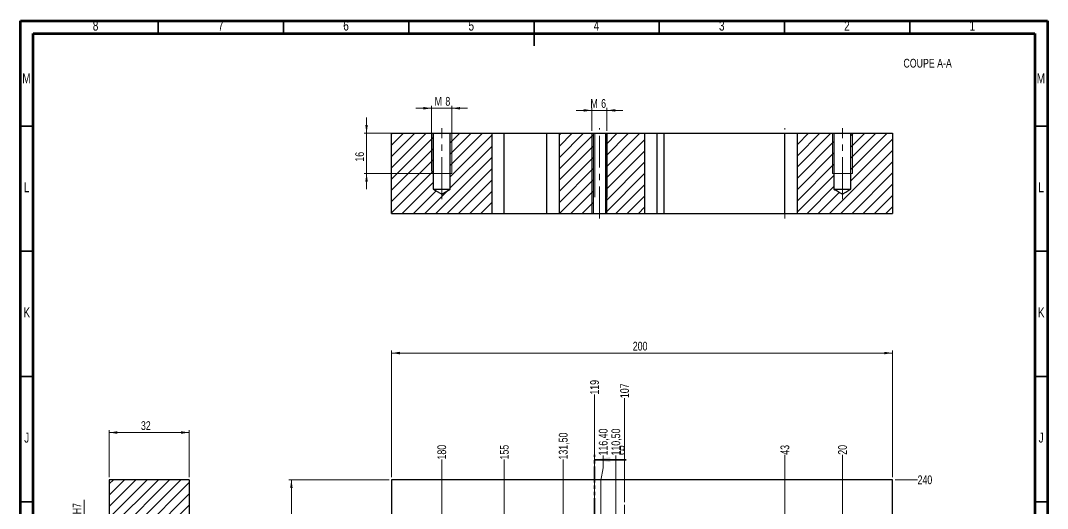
# Model space of a CAD drawing. Header units: millimetres. Extents: x 5 to 415, y 5 to 589.
# Drawn here: x 5 to 415, y 394.3 to 589.1 of the extents above; entities that cross this region are included whole.
import ezdxf

# ---------------------------------------------------------------- set-up
doc = ezdxf.new("R2010")
doc.units = ezdxf.units.MM
doc.linetypes.add('CENTERX2', pattern=[20.32, 12.7, -2.54, 2.54, -2.54])
doc.linetypes.add('PHANTOM', pattern=[12.7, 6.35, -1.27, 1.27, -1.27, 1.27, -1.27])
doc.styles.add('SLDTEXTSTYLE0', font='TXT', dxfattribs={"width": 0.75})
doc.dimstyles.new('SLDDIMSTYLE1', dxfattribs={"dimtxt": 3.5, "dimasz": 3.302, "dimexe": 0, "dimexo": 0.0625, "dimgap": 0.875, "dimtad": 0, "dimtih": 1, "dimtoh": 1, "dimrnd": 1e-09, "dimzin": 12, "dimdsep": 46, "dimtxsty": 'SLDTEXTSTYLE0', "dimblk1": 'NONE', "dimblk2": 'NONE', "dimsah": 1, "dimcen": 0.09, "dimadec": 0, "dimazin": 3, "dimtfac": 1, "dimtofl": 0, "dimtmove": 0, "dimatfit": 3, "dimldrblk": 'NONE', "dimfxl": 1, "dimfrac": 2, "dimtolj": 1, "dimtzin": 12, "dimarcsym": 0})
doc.dimstyles.new('SLDDIMSTYLE3', dxfattribs={"dimtxt": 3.5, "dimasz": 3.302, "dimexe": 0, "dimexo": 0.0625, "dimgap": 0.875, "dimtad": 1, "dimrnd": 1e-09, "dimzin": 12, "dimdsep": 46, "dimtxsty": 'SLDTEXTSTYLE0', "dimsah": 1, "dimcen": 0.09, "dimadec": 0, "dimazin": 3, "dimtfac": 1, "dimtofl": 0, "dimtmove": 0, "dimatfit": 3, "dimfxl": 1, "dimfrac": 2, "dimtolj": 1, "dimtzin": 12, "dimarcsym": 0})
doc.dimstyles.new('SLDDIMSTYLE5', dxfattribs={"dimtxt": 3.5, "dimasz": 3.302, "dimexe": 0, "dimexo": 0.0625, "dimgap": 0.875, "dimtad": 1, "dimrnd": 1e-09, "dimzin": 12, "dimdsep": 46, "dimtxsty": 'SLDTEXTSTYLE0', "dimsah": 1, "dimcen": 0.09, "dimadec": 0, "dimazin": 3, "dimtfac": 1, "dimtmove": 0, "dimatfit": 0, "dimfxl": 1, "dimfrac": 2, "dimtolj": 1, "dimtzin": 12, "dimarcsym": 0})

# ---------------------------------------------------------------- blocks, each defined once
blk = doc.blocks.new('_D_20')
at = {"color": 7, "linetype": 'Continuous', "lineweight": 18}
blk.add_line((354.14, 405.76), (363.14, 405.76), dxfattribs=at)
at = {"color": 7, "linetype": 'Continuous', "lineweight": 18, "insert": (363.14, 407.49), "char_height": 3.5, "attachment_point": 1, "style": 'SLDTEXTSTYLE0'}
blk.add_mtext('240', dxfattribs=at)
blk = doc.blocks.new('_None')
blk = doc.blocks.new('_D_26')
at = {"color": 7, "linetype": 'Continuous', "lineweight": 18}
blk.add_line((333.14, 386.76), (333.14, 415.76), dxfattribs=at)
at = {"color": 7, "linetype": 'Continuous', "lineweight": 18, "insert": (331.41, 415.76), "char_height": 3.5, "attachment_point": 1, "rotation": 90, "style": 'SLDTEXTSTYLE0'}
blk.add_mtext('20', dxfattribs=at)
blk = doc.blocks.new('_D_28')
at = {"color": 7, "linetype": 'Continuous', "lineweight": 18}
blk.add_line((310.14, 355.76), (310.14, 415.76), dxfattribs=at)
at = {"color": 7, "linetype": 'Continuous', "lineweight": 18, "insert": (308.41, 415.76), "char_height": 3.5, "attachment_point": 1, "rotation": 90, "style": 'SLDTEXTSTYLE0'}
blk.add_mtext('43', dxfattribs=at)
blk = doc.blocks.new('_D_30')
at = {"color": 7, "linetype": 'Continuous', "lineweight": 18}
blk.add_line((246.14, 396.76), (246.14, 438.36), dxfattribs=at)
at = {"color": 7, "linetype": 'Continuous', "lineweight": 18, "insert": (244.41, 438.36), "char_height": 3.5, "attachment_point": 1, "rotation": 90, "style": 'SLDTEXTSTYLE0'}
blk.add_mtext('107', dxfattribs=at)
blk = doc.blocks.new('_D_32')
at = {"color": 7, "linetype": 'Continuous', "lineweight": 18}
blk.add_line((242.64, 367.26), (242.64, 415.47), dxfattribs=at)
at = {"color": 7, "linetype": 'Continuous', "lineweight": 18, "insert": (240.91, 415.47), "char_height": 3.5, "attachment_point": 1, "rotation": 90, "style": 'SLDTEXTSTYLE0'}
blk.add_mtext('110,50', dxfattribs=at)
blk = doc.blocks.new('_D_33')
at = {"color": 7, "linetype": 'Continuous', "lineweight": 18}
for p, q in [((237.6, 410.47), (237.6, 415.47)), ((237.6, 410.47), (236.74, 405.47)), ((236.74, 405.47), (236.74, 360.76))]:
    blk.add_line(p, q, dxfattribs=at)
at = {"color": 7, "linetype": 'Continuous', "lineweight": 18, "insert": (235.87, 415.47), "char_height": 3.5, "attachment_point": 1, "rotation": 90, "style": 'SLDTEXTSTYLE0'}
blk.add_mtext('116,40', dxfattribs=at)
blk = doc.blocks.new('_D_35')
at = {"color": 7, "linetype": 'Continuous', "lineweight": 18}
blk.add_line((234.14, 386.26), (234.14, 439.76), dxfattribs=at)
at = {"color": 7, "linetype": 'Continuous', "lineweight": 18, "insert": (232.41, 439.76), "char_height": 3.5, "attachment_point": 1, "rotation": 90, "style": 'SLDTEXTSTYLE0'}
blk.add_mtext('119', dxfattribs=at)
blk = doc.blocks.new('_D_39')
at = {"color": 7, "linetype": 'Continuous', "lineweight": 18}
blk.add_line((221.64, 367.26), (221.64, 413.86), dxfattribs=at)
at = {"color": 7, "linetype": 'Continuous', "lineweight": 18, "insert": (219.91, 413.86), "char_height": 3.5, "attachment_point": 1, "rotation": 90, "style": 'SLDTEXTSTYLE0'}
blk.add_mtext('131,50', dxfattribs=at)
blk = doc.blocks.new('_D_40')
at = {"color": 7, "linetype": 'Continuous', "lineweight": 18}
blk.add_line((198.14, 356.76), (198.14, 413.86), dxfattribs=at)
at = {"color": 7, "linetype": 'Continuous', "lineweight": 18, "insert": (196.41, 413.86), "char_height": 3.5, "attachment_point": 1, "rotation": 90, "style": 'SLDTEXTSTYLE0'}
blk.add_mtext('155', dxfattribs=at)
blk = doc.blocks.new('_D_42')
at = {"color": 7, "linetype": 'Continuous', "lineweight": 18}
blk.add_line((173.14, 386.76), (173.14, 413.86), dxfattribs=at)
at = {"color": 7, "linetype": 'Continuous', "lineweight": 18, "insert": (171.41, 413.86), "char_height": 3.5, "attachment_point": 1, "rotation": 90, "style": 'SLDTEXTSTYLE0'}
blk.add_mtext('180', dxfattribs=at)
blk = doc.blocks.new('_D_45')
at = {"color": 7, "linetype": 'Continuous', "lineweight": 18}
for p, q in [((152.14, 405.76), (112.14, 405.76)), ((113.14, 405.76), (113.14, 165.76)), ((152.14, 165.76), (112.14, 165.76))]:
    blk.add_line(p, q, dxfattribs=at)
for points in [[(113.14, 405.76), (112.64, 402.46), (113.65, 402.46)], [(113.14, 165.76), (113.65, 169.06), (112.64, 169.06)]]:
    blk.add_solid(points, dxfattribs=at)
at = {"color": 7, "linetype": 'Continuous', "lineweight": 18, "insert": (108.63, 277.94), "char_height": 3.5, "attachment_point": 1, "rotation": 90, "style": 'SLDTEXTSTYLE0'}
blk.add_mtext('240', dxfattribs=at)
blk = doc.blocks.new('_D_46')
at = {"color": 7, "linetype": 'Continuous', "lineweight": 18}
for p, q in [((153.14, 406.76), (153.14, 457.36)), ((353.14, 456.36), (153.14, 456.36)), ((353.14, 406.76), (353.14, 457.36))]:
    blk.add_line(p, q, dxfattribs=at)
for points in [[(153.14, 456.36), (156.45, 455.85), (156.45, 456.86)], [(353.14, 456.36), (349.84, 456.86), (349.84, 455.85)]]:
    blk.add_solid(points, dxfattribs=at)
at = {"color": 7, "linetype": 'Continuous', "lineweight": 18, "insert": (249.44, 460.87), "char_height": 3.5, "attachment_point": 1, "style": 'SLDTEXTSTYLE0'}
blk.add_mtext('200', dxfattribs=at)
blk = doc.blocks.new('SW_CENTERMARKSYMBOL_6')
at = {"color": 0, "linetype": 'Continuous', "lineweight": 0}
for p, q in [((0, 5), (0, 10)), ((-5, 0), (-10, 0)), ((0, 0), (-2.5, 0)), ((0, 0), (0, 2.5)), ((0, 0), (0, -2.5)), ((0, 0), (2.5, 0)), ((5, 0), (10, 0)), ((0, -5), (0, -10))]:
    blk.add_line(p, q, dxfattribs=at)
blk = doc.blocks.new('_D_48')
at = {"color": 7, "linetype": 'Continuous', "lineweight": 18}
for p, q in [((169.14, 554.1), (162.79, 554.1)), ((169.14, 529.1), (169.14, 555.1)), ((169.14, 554.1), (177.14, 554.1)), ((177.14, 529.1), (177.14, 555.1)), ((177.14, 554.1), (183.49, 554.1))]:
    blk.add_line(p, q, dxfattribs=at)
for points in [[(169.14, 554.1), (165.84, 554.6), (165.84, 553.59)], [(177.14, 554.1), (180.45, 553.59), (180.45, 554.6)]]:
    blk.add_solid(points, dxfattribs=at)
at = {"color": 7, "linetype": 'Continuous', "lineweight": 18, "char_height": 3.5, "attachment_point": 1, "style": 'SLDTEXTSTYLE0'}
for s, insert in [('M', (170.33, 558.61)), ('8', (174.62, 558.61))]:
    blk.add_mtext(s, dxfattribs=dict(at, insert=insert))
blk = doc.blocks.new('_D_49')
at = {"color": 7, "linetype": 'Continuous', "lineweight": 18}
for p, q in [((143.14, 544.1), (143.14, 550.45)), ((176.14, 544.1), (142.14, 544.1)), ((143.14, 544.1), (143.14, 528.1)), ((176.14, 528.1), (142.14, 528.1)), ((143.14, 528.1), (143.14, 521.75))]:
    blk.add_line(p, q, dxfattribs=at)
for points in [[(143.14, 544.1), (143.65, 547.4), (142.64, 547.4)], [(143.14, 528.1), (142.64, 524.79), (143.65, 524.79)]]:
    blk.add_solid(points, dxfattribs=at)
at = {"color": 7, "linetype": 'Continuous', "lineweight": 18, "insert": (138.63, 532.78), "char_height": 3.5, "attachment_point": 1, "rotation": 90, "style": 'SLDTEXTSTYLE0'}
blk.add_mtext('16', dxfattribs=at)
blk = doc.blocks.new('_D_50')
at = {"color": 7, "linetype": 'Continuous', "lineweight": 18}
for p, q in [((233.14, 545.1), (233.14, 554.25)), ((239.14, 545.1), (239.14, 554.25)), ((233.14, 553.25), (226.79, 553.25)), ((239.14, 553.25), (233.14, 553.25)), ((239.14, 553.25), (245.49, 553.25))]:
    blk.add_line(p, q, dxfattribs=at)
for points in [[(233.14, 553.25), (229.84, 553.75), (229.84, 552.74)], [(239.14, 553.25), (242.45, 552.74), (242.45, 553.75)]]:
    blk.add_solid(points, dxfattribs=at)
at = {"color": 7, "linetype": 'Continuous', "lineweight": 18, "char_height": 3.5, "attachment_point": 1, "style": 'SLDTEXTSTYLE0'}
for s, insert in [('M', (232.52, 557.76)), ('6', (236.81, 557.76))]:
    blk.add_mtext(s, dxfattribs=dict(at, insert=insert))
blk = doc.blocks.new('_D_51')
at = {"color": 7, "linetype": 'Continuous', "lineweight": 18}
for p, q in [((40.38, 406.76), (40.38, 425.63)), ((72.38, 424.63), (40.38, 424.63)), ((72.38, 406.76), (72.38, 425.63))]:
    blk.add_line(p, q, dxfattribs=at)
for points in [[(40.38, 424.63), (43.68, 424.12), (43.68, 425.14)], [(72.38, 424.63), (69.08, 425.14), (69.08, 424.12)]]:
    blk.add_solid(points, dxfattribs=at)
at = {"color": 7, "linetype": 'Continuous', "lineweight": 18, "insert": (53.07, 429.14), "char_height": 3.5, "attachment_point": 1, "style": 'SLDTEXTSTYLE0'}
blk.add_mtext('32', dxfattribs=at)
blk = doc.blocks.new('_D_53')
at = {"color": 7, "linetype": 'Continuous', "lineweight": 18}
for p, q in [((30.38, 382.76), (30.38, 397.76)), ((39.38, 382.76), (29.38, 382.76)), ((30.38, 382.76), (30.38, 372.76)), ((39.38, 372.76), (29.38, 372.76))]:
    blk.add_line(p, q, dxfattribs=at)
for points in [[(30.38, 382.76), (29.87, 379.46), (30.89, 379.46)], [(30.38, 372.76), (30.89, 376.06), (29.87, 376.06)]]:
    blk.add_solid(points, dxfattribs=at)
at = {"color": 7, "linetype": 'Continuous', "lineweight": 18, "char_height": 3.5, "attachment_point": 1, "rotation": 90, "style": 'SLDTEXTSTYLE0'}
for s, insert in [('H7', (25.82, 391.98)), ('10', (25.82, 386.81)), ('%%c', (25.87, 381.53))]:
    blk.add_mtext(s, dxfattribs=dict(at, insert=insert))

msp = doc.modelspace()

# ---------------------------------------------------------------- hatches: boundary and pattern name
at = {"linetype": 'Continuous', "lineweight": 18}
h = msp.add_hatch(dxfattribs=at)
h.set_pattern_fill('ANSI31', style=0)
h.paths.add_polyline_path([(193.144, 544.096), (176.544, 544.096), (176.544, 521.846), (173.144, 519.803), (169.744, 521.846), (169.744, 544.096), (153.144, 544.096), (153.144, 512.096), (193.144, 512.096)], flags=0)
h = msp.add_hatch(dxfattribs=at)
h.set_pattern_fill('ANSI31', style=0)
h.paths.add_polyline_path([(233.644, 544.096), (220.144, 544.096), (220.144, 512.096), (233.644, 512.096)], flags=0)
h = msp.add_hatch(dxfattribs=at)
h.set_pattern_fill('ANSI31', style=0)
h.paths.add_polyline_path([(254.144, 512.096), (254.144, 544.096), (238.644, 544.096), (238.644, 512.096)], flags=0)
h = msp.add_hatch(dxfattribs=at)
h.set_pattern_fill('ANSI31', style=0)
edge = h.paths.add_edge_path(flags=0)
edge.add_line((329.748, 544.096), (315.144, 544.096))
edge.add_line((315.144, 544.096), (315.144, 512.096))
edge.add_line((315.144, 512.096), (353.144, 512.096))
edge.add_line((353.144, 512.096), (353.144, 544.096))
edge.add_line((353.144, 544.096), (336.54, 544.096))
edge.add_line((336.54, 544.096), (336.54, 521.846))
edge.add_spline(control_points=[(336.54, 521.846), (335.912, 521.47), (335.284, 521.093), (334.656, 520.718), (334.279, 520.492), (333.904, 520.262), (333.518, 520.051), (333.42, 519.997), (333.321, 519.938), (333.211, 519.914), (333.176, 519.906), (333.138, 519.904), (333.102, 519.909), (333.058, 519.916), (333.016, 519.931), (332.975, 519.948), (332.904, 519.978), (332.835, 520.015), (332.767, 520.052), (332.64, 520.122), (332.514, 520.195), (332.389, 520.269), (332.148, 520.41), (331.908, 520.553), (331.669, 520.696), (331.206, 520.972), (330.745, 521.249), (330.283, 521.526), (330.105, 521.632), (329.926, 521.739), (329.748, 521.846)], knot_values=[0.0167652, 0.0167652, 0.0167652, 0.0167652, 0.018961, 0.018961, 0.018961, 0.0202797, 0.0202797, 0.0202797, 0.0206171, 0.0206171, 0.0206171, 0.0207257, 0.0207257, 0.0207257, 0.0208577, 0.0208577, 0.0208577, 0.0210876, 0.0210876, 0.0210876, 0.0215187, 0.0215187, 0.0215187, 0.0223457, 0.0223457, 0.0223457, 0.0239424, 0.0239424, 0.0239424, 0.0245586, 0.0245586, 0.0245586, 0.0245586], weights=[1, 1, 1, 1, 1, 1, 1, 1, 1, 1, 1, 1, 1, 1, 1, 1, 1, 1, 1, 1, 1, 1, 1, 1, 1, 1, 1, 1, 1, 1, 1], degree=3, periodic=0)
edge.add_line((329.748, 521.846), (329.748, 544.096))
h = msp.add_hatch(dxfattribs=at)
h.set_pattern_fill('ANSI31', style=0)
h.paths.add_polyline_path([(72.38, 405.76), (40.38, 405.76), (40.38, 382.76), (72.38, 382.76)], flags=0)

# ---------------------------------------------------------------- linework, layer by layer
at = {"color": 7, "linetype": 'Continuous', "lineweight": 70}
for p, q in [((5, 5), (5, 589)), ((5, 589), (415, 589)), ((415, 589), (415, 5)), ((10, 10), (10, 584)), ((10, 584), (410, 584)), ((410, 584), (410, 10))]:
    msp.add_line(p, q, dxfattribs=at)
at = {"color": 7, "linetype": 'Continuous', "lineweight": 35}
for p, q in [((60, 584), (60, 589)), ((110, 584), (110, 589)), ((160, 584), (160, 589)), ((210, 589.001), (210, 578.999)), ((210, 584), (210, 589)), ((260, 584), (260, 589)), ((310, 584), (310, 589)), ((360, 584), (360, 589)), ((10, 547), (5, 547)), ((410, 547), (415, 547)), ((10, 497), (5, 497)), ((410, 497), (415, 497)), ((10, 447), (5, 447)), ((410, 447), (415, 447)), ((246.844, 413.778), (234.144, 413.778)), ((10, 397), (5, 397)), ((410, 397), (415, 397))]:
    msp.add_line(p, q, dxfattribs=at)
at = {"color": 7, "linetype": 'CENTERX2', "lineweight": 18}
for p, q in [((173.144, 521.846), (173.144, 546.096)), ((236.144, 510.096), (236.144, 546.096)), ((310.144, 510.096), (310.144, 546.096)), ((333.144, 521.846), (333.144, 546.096)), ((173.144, 521.846), (173.144, 517.803)), ((333.144, 521.846), (333.144, 517.803))]:
    msp.add_line(p, q, dxfattribs=at)
at = {"color": 7, "linetype": 'Continuous', "lineweight": 25}
for p, q in [((153.144, 512.096), (153.144, 544.096)), ((153.144, 544.096), (169.744, 544.096)), ((169.744, 544.096), (169.744, 521.846)), ((169.744, 544.096), (176.544, 544.096)), ((176.544, 521.846), (176.544, 544.096)), ((176.544, 544.096), (193.144, 544.096)), ((193.144, 544.096), (193.144, 512.096)), ((193.144, 544.096), (198.144, 544.096)), ((198.144, 512.096), (198.144, 544.096)), ((198.144, 544.096), (215.144, 544.096)), ((215.144, 512.096), (215.144, 544.096)), ((215.144, 544.096), (220.144, 544.096)), ((220.144, 512.096), (220.144, 544.096)), ((220.144, 544.096), (233.644, 544.096)), ((233.644, 544.096), (233.644, 512.096)), ((233.644, 544.096), (238.644, 544.096)), ((238.644, 512.096), (238.644, 544.096)), ((238.644, 544.096), (254.144, 544.096)), ((254.144, 544.096), (254.144, 512.096)), ((254.144, 544.096), (259.144, 544.096)), ((259.144, 512.096), (259.144, 544.096)), ((259.144, 544.096), (262.006, 544.096)), ((262.006, 512.096), (262.006, 544.096)), ((262.006, 544.096), (310.144, 544.096)), ((310.144, 512.096), (310.144, 544.096)), ((310.144, 544.096), (315.144, 544.096)), ((315.144, 512.096), (315.144, 544.096)), ((315.144, 544.096), (329.748, 544.096)), ((329.748, 544.096), (329.748, 521.846)), ((329.748, 544.096), (336.54, 544.096)), ((336.54, 521.846), (336.54, 544.096)), ((336.54, 544.096), (353.144, 544.096)), ((353.144, 544.096), (353.144, 512.096)), ((169.744, 521.846), (173.144, 519.803)), ((169.744, 521.846), (176.544, 521.846)), ((173.144, 519.803), (176.544, 521.846)), ((329.748, 521.846), (336.54, 521.846)), ((153.144, 512.096), (193.144, 512.096)), ((193.144, 512.096), (198.144, 512.096)), ((198.144, 512.096), (215.144, 512.096)), ((215.144, 512.096), (220.144, 512.096)), ((220.144, 512.096), (233.644, 512.096)), ((233.644, 512.096), (238.644, 512.096)), ((238.644, 512.096), (254.144, 512.096)), ((254.144, 512.096), (259.144, 512.096)), ((259.144, 512.096), (262.006, 512.096)), ((262.006, 512.096), (310.144, 512.096)), ((310.144, 512.096), (315.144, 512.096)), ((315.144, 512.096), (353.144, 512.096)), ((40.38, 405.76), (40.38, 382.76)), ((72.38, 405.76), (40.38, 405.76)), ((72.38, 405.76), (72.38, 382.76)), ((353.144, 405.76), (153.144, 405.76)), ((153.144, 405.76), (153.144, 165.76)), ((353.144, 165.76), (353.144, 405.76))]:
    msp.add_line(p, q, dxfattribs=at)
at = {"color": 7, "linetype": 'Continuous', "lineweight": 18}
for p, q in [((169.144, 544.096), (169.144, 528.096)), ((177.144, 544.096), (177.144, 528.096)), ((233.144, 544.096), (233.144, 512.096)), ((233.144, 544.096), (233.144, 518.596)), ((234.244, 518.596), (234.244, 544.096)), ((234.244, 518.596), (234.244, 544.096)), ((239.144, 544.096), (239.144, 512.096)), ((239.144, 544.096), (239.144, 518.596)), ((239.244, 518.596), (239.244, 544.096)), ((239.244, 518.596), (239.244, 544.096)), ((329.144, 544.096), (329.144, 528.096)), ((337.144, 544.096), (337.144, 528.096)), ((169.144, 528.096), (177.144, 528.096)), ((329.144, 528.096), (337.144, 528.096))]:
    msp.add_line(p, q, dxfattribs=at)
at = {"color": 7, "linetype": 'PHANTOM', "lineweight": 35}
msp.add_line((234.144, 366.608), (234.144, 415.778), dxfattribs=at)
at = {"color": 7, "linetype": 'Continuous', "lineweight": 25}
msp.add_open_spline([(329.748, 521.846), (330.312, 521.508), (330.875, 521.17), (331.721, 520.664), (332.003, 520.496), (332.428, 520.246), (332.569, 520.162), (332.784, 520.042), (332.856, 520.003), (333.005, 519.933), (333.085, 519.901), (333.207, 519.91), (333.247, 519.922), (333.323, 519.951), (333.359, 519.968), (333.468, 520.023), (333.539, 520.062), (333.752, 520.182), (333.891, 520.264), (334.311, 520.511), (334.59, 520.678), (335.426, 521.178), (335.983, 521.512), (336.54, 521.846)], degree=3, knots=[0, 0, 0, 0, 0.25, 0.25, 0.375, 0.375, 0.4375, 0.4375, 0.46875, 0.46875, 0.5, 0.5, 0.515625, 0.515625, 0.53125, 0.53125, 0.5625, 0.5625, 0.625, 0.625, 0.75, 0.75, 1, 1, 1, 1], dxfattribs=at)
at = {"color": 7, "linetype": 'Continuous', "lineweight": 35}
msp.add_solid([(234.144, 413.778), (240.494, 412.762), (240.494, 414.794)], dxfattribs=at)

# ---------------------------------------------------------------- block references
at = {"color": 7, "linetype": 'Continuous', "lineweight": 0}
msp.add_blockref('SW_CENTERMARKSYMBOL_6', (246.144, 385.76), dxfattribs=at)

# ---------------------------------------------------------------- texts
at = {"color": 7, "linetype": 'Continuous', "lineweight": 0, "attachment_point": 2, "style": 'SLDTEXTSTYLE0'}
for s, insert, char_height in [('8', (34.96, 589.06), 3.969), ('7', (84.96, 589.06), 3.969), ('6', (134.96, 589.06), 3.969), ('5', (184.96, 589.06), 3.969), ('4', (234.96, 589.06), 3.969), ('3', (284.96, 589.06), 3.969), ('2', (334.96, 589.06), 3.969), ('1', (384.96, 589.06), 3.969), ('COUPE A-A', (367.156, 573.829), 3.5), ('M', (7.362, 568.06), 3.969), ('M', (412.362, 568.06), 3.969), ('L', (7.455, 524.56), 3.969), ('L', (412.455, 524.56), 3.969), ('K', (7.489, 474.56), 3.969), ('K', (412.489, 474.56), 3.969), ('J', (7.465, 424.56), 3.969), ('J', (412.465, 424.56), 3.969)]:
    msp.add_mtext(s, dxfattribs=dict(at, insert=insert, char_height=char_height))
at = {"color": 7, "linetype": 'Continuous', "insert": (244.163, 419.334), "char_height": 3.5, "attachment_point": 1, "style": 'SLDTEXTSTYLE0'}
msp.add_mtext('B', dxfattribs=at)

# ---------------------------------------------------------------- dimensions: what is measured, and where the dimension line sits
at = {"color": 7, "linetype": 'Continuous', "lineweight": 18}
for base, p1, p2, text, picture, middle in [((177.144, 554.096), (169.144, 528.096), (177.144, 528.096), 'M8<>', '_D_48', (173.772, 554.096)), ((233.144, 553.246), (239.144, 544.096), (233.144, 544.096), 'M', '_D_50', (235.961, 553.246))]:
    dim = msp.add_linear_dim(base=base, p1=p1, p2=p2, text=text, dimstyle='SLDDIMSTYLE5', dxfattribs=at)
    dim.commit()
    dim.dimension.update_dxf_attribs({"geometry": picture, "text_midpoint": middle, "dimtype": 160})
for base, p1, p2, dimstyle, picture, middle in [((143.144, 528.096), (177.144, 544.096), (177.144, 528.096), 'SLDDIMSTYLE5', '_D_49', (143.144, 535.361)), ((113.144, 165.76), (153.144, 405.76), (153.144, 165.76), 'SLDDIMSTYLE3', '_D_45', (113.144, 281.823))]:
    dim = msp.add_linear_dim(base=base, p1=p1, p2=p2, angle=90, dimstyle=dimstyle, dxfattribs=at)
    dim.commit()
    dim.dimension.update_dxf_attribs({"geometry": picture, "text_midpoint": middle, "dimtype": 160})
for base, p1, p2, picture, middle in [((153.144, 456.355), (353.144, 405.76), (153.144, 405.76), '_D_46', (253.317, 456.355)), ((40.38, 424.627), (72.38, 405.76), (40.38, 405.76), '_D_51', (55.656, 424.627))]:
    dim = msp.add_linear_dim(base=base, p1=p1, p2=p2, dimstyle='SLDDIMSTYLE3', dxfattribs=at)
    dim.commit()
    dim.dimension.update_dxf_attribs({"geometry": picture, "text_midpoint": middle, "dimtype": 160})
for feature_location, offset, dtype, picture, middle in [((234.144, 385.26), (0, 54.5), 1, '_D_35', (234.144, 443.64)), ((246.144, 395.76), (0, 42.595), 1, '_D_30', (246.144, 442.234)), ((221.644, 366.26), (0, 47.6), 1, '_D_39', (221.644, 420.972)), ((236.744, 359.76), (0.86, 55.714), 1, '_D_33', (237.604, 422.586)), ((242.644, 366.26), (0, 49.214), 1, '_D_32', (242.644, 422.586)), ((173.144, 385.76), (0, 28.1), 1, '_D_42', (173.144, 417.739)), ((198.144, 355.76), (0, 58.1), 1, '_D_40', (198.144, 417.739)), ((310.144, 354.76), (0, 61), 1, '_D_28', (310.144, 418.347)), ((333.144, 385.76), (0, 30), 1, '_D_26', (333.144, 418.347)), ((353.144, 405.76), (10, 0), 0, '_D_20', (367.023, 405.76))]:
    dim = msp.add_ordinate_dim(feature_location=feature_location, offset=offset, dtype=dtype, origin=(353.144, 165.76), dimstyle='SLDDIMSTYLE1', dxfattribs=at)
    dim.commit()
    dim.dimension.update_dxf_attribs({"geometry": picture, "text_midpoint": middle})
dim = msp.add_linear_dim(base=(30.38, 372.76), p1=(40.38, 382.76), p2=(40.38, 372.76), angle=90, text='%%c<>H7', dimstyle='SLDDIMSTYLE3', dxfattribs=at)
dim.commit()
dim.dimension.update_dxf_attribs({"geometry": '_D_53', "text_midpoint": (30.38, 389.644), "dimtype": 160})

doc.saveas('drawing.dxf')
